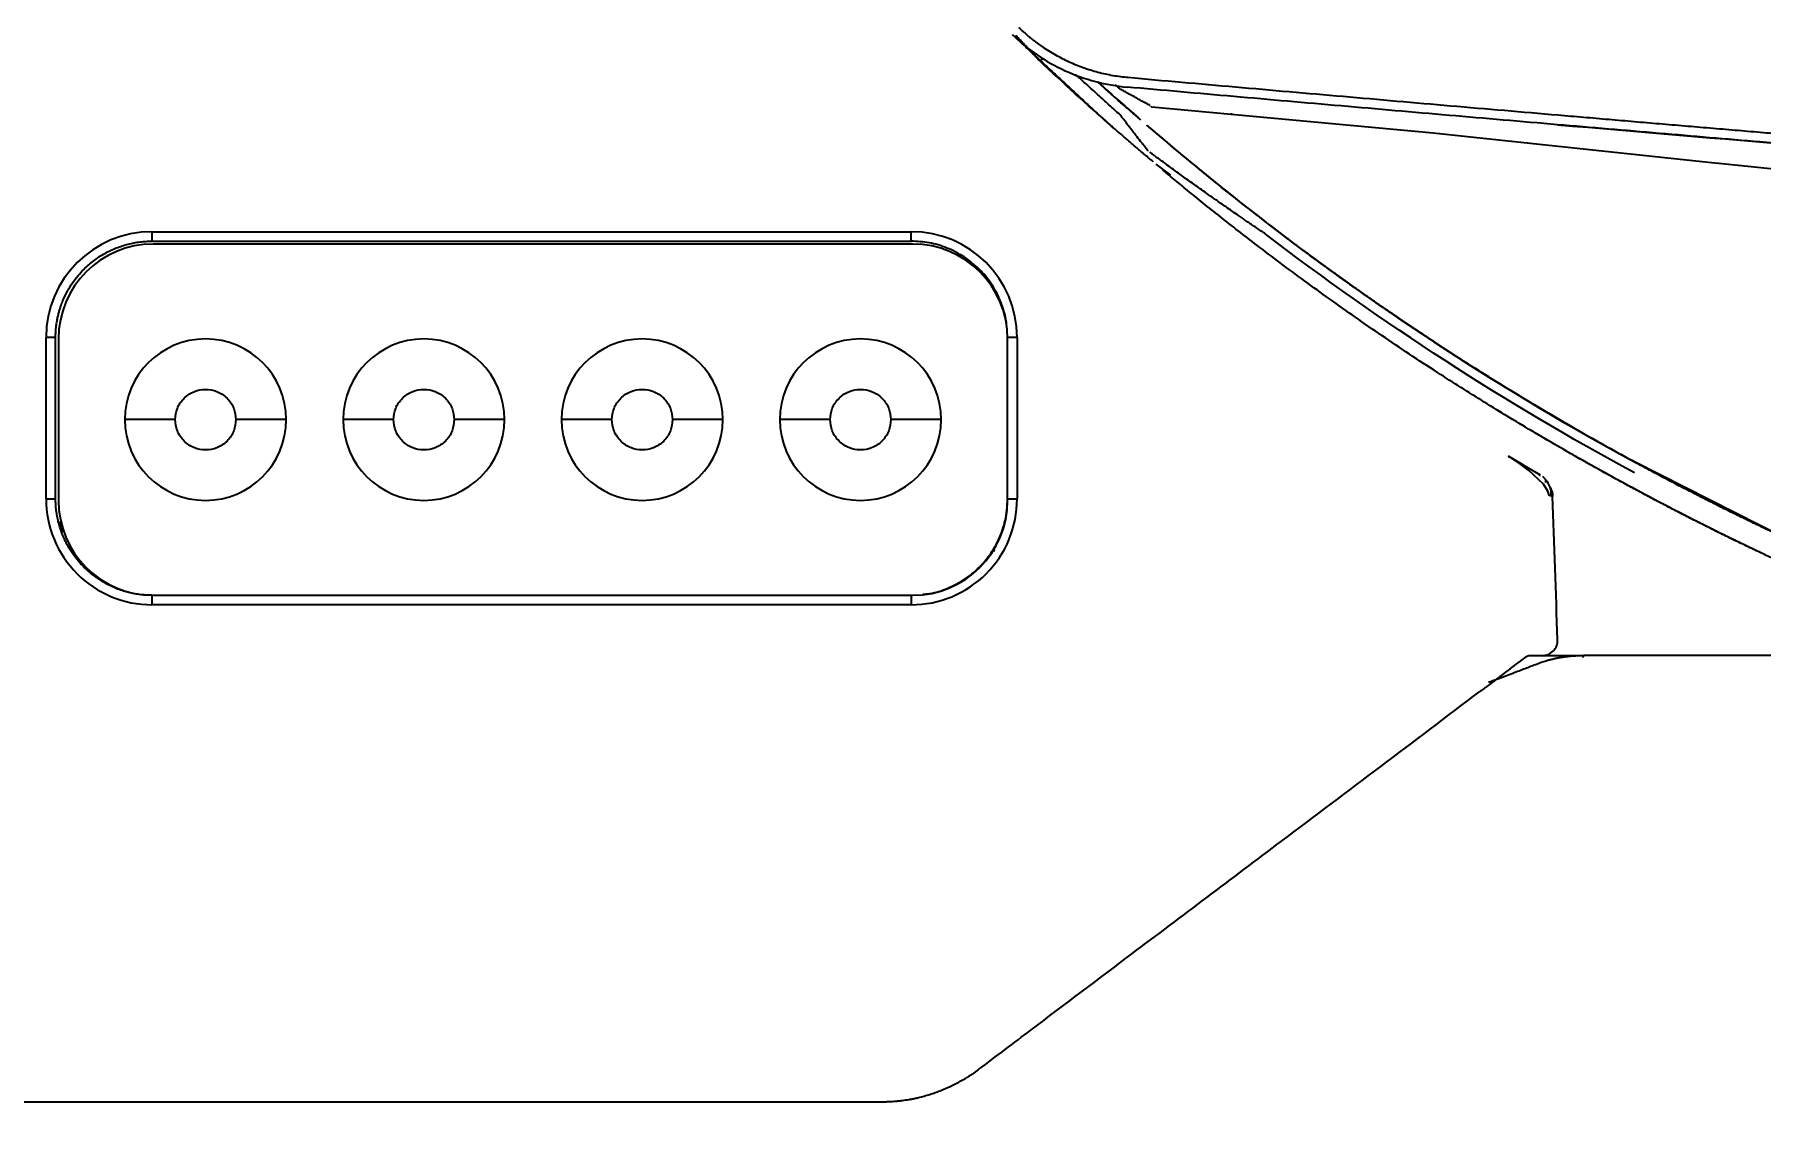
# Model space of a CAD drawing. Extents: x -4361 to 1554, y -156 to 2372.
# Drawn here: x -857.4 to -675.5, y 521.4 to 636.7 of the extents above; entities that cross this region are included whole.
import ezdxf

# ---------------------------------------------------------------- set-up
doc = ezdxf.new("R2010")
doc.units = 0
doc.header["$LTSCALE"] = 20
doc.header["$MEASUREMENT"] = 0
doc.linetypes.add('CENTER', pattern=[2, 1.25, -0.25, 0.25, -0.25])
doc.layers.get('0').update_dxf_attribs({"linetype": 'CONTINUOUS'})
doc.layers.get('DEFPOINTS').update_dxf_attribs({"linetype": 'CONTINUOUS'})
doc.layers.add('CENTER', color=2, linetype='CENTER')
doc.styles.get("Standard").update_dxf_attribs({"font": 'NanumGothic.ttf'})
doc.dimstyles.get("Standard").update_dxf_attribs({"dimtxt": 2.7, "dimasz": 2.5, "dimexe": 1.5, "dimexo": 1.5, "dimgap": 1.5, "dimtad": 1, "dimdec": 0, "dimlfac": 10, "dimzin": 0, "dimdsep": 46, "dimtxsty": 'Standard', "dimcen": 0, "dimclrt": 2, "dimadec": 0, "dimazin": 0, "dimtfac": 1, "dimtdec": 0, "dimtmove": 0, "dimatfit": 3, "dimfxl": 0, "dimtolj": 1, "dimtzin": 0, "dimarcsym": 0})

# ---------------------------------------------------------------- blocks, each defined once
blk = doc.blocks.new('*D24')
at = {"color": 3, "lineweight": -2}
for p, q in [((-843.98, 716.55), (-1195.16, 716.55)), ((-1190.16, 696.55), (-1190.16, 474.82)), ((-1190.16, 211.32), (-1190.16, 433.05)), ((-1062.15, 191.32), (-1195.16, 191.32))]:
    blk.add_line(p, q, dxfattribs=at)
at = {"color": 3}
for points in [[(-1193.49, 696.55), (-1186.83, 696.55), (-1190.16, 716.55)], [(-1193.49, 211.32), (-1186.83, 211.32), (-1190.16, 191.32)]]:
    blk.add_solid(points, dxfattribs=at)
at = {"layer": 'DEFPOINTS', "color": 0}
for p in [(-842.48, 716.55), (-1190.16, 191.32), (-1060.65, 191.32)]:
    blk.add_point(p, dxfattribs=at)
at = {"color": 2, "insert": (-1190.16, 453.93), "char_height": 20, "attachment_point": 5}
blk.add_mtext('\\A1;525', dxfattribs=at)
blk = doc.blocks.new('*D14')
at = {"color": 3, "lineweight": -2}
for p, q in [((-335.78, 600.46), (-335.78, -45.98)), ((-1080.65, 189.82), (-1080.65, -45.98)), ((-1060.65, -40.98), (-355.78, -40.98))]:
    blk.add_line(p, q, dxfattribs=at)
at = {"color": 3}
for points in [[(-1060.65, -37.64), (-1060.65, -44.31), (-1080.65, -40.98)], [(-355.78, -37.64), (-355.78, -44.31), (-335.78, -40.98)]]:
    blk.add_solid(points, dxfattribs=at)
at = {"layer": 'DEFPOINTS', "color": 0}
for p in [(-335.78, 601.96), (-1080.65, 191.32), (-335.78, -40.98)]:
    blk.add_point(p, dxfattribs=at)
at = {"color": 2, "insert": (-710.22, -20.2), "char_height": 20, "attachment_point": 5}
blk.add_mtext('\\A1;745', dxfattribs=at)
blk = doc.blocks.new('*D25')
at = {"color": 3, "lineweight": -2}
for p, q in [((-813.08, 1129.33), (-1264.28, 1129.33)), ((-1259.28, 1109.33), (-1259.28, 681.21)), ((-1259.28, 211.32), (-1259.28, 639.44)), ((-1154.28, 191.32), (-1264.28, 191.32))]:
    blk.add_line(p, q, dxfattribs=at)
at = {"color": 3}
for points in [[(-1262.61, 1109.33), (-1255.95, 1109.33), (-1259.28, 1129.33)], [(-1262.61, 211.32), (-1255.95, 211.32), (-1259.28, 191.32)]]:
    blk.add_solid(points, dxfattribs=at)
at = {"layer": 'DEFPOINTS', "color": 0}
for p in [(-811.58, 1129.33), (-1259.28, 191.32), (-1152.78, 191.32)]:
    blk.add_point(p, dxfattribs=at)
at = {"color": 2, "insert": (-1259.28, 660.32), "char_height": 20, "attachment_point": 5}
blk.add_mtext('\\A1;940', dxfattribs=at)

msp = doc.modelspace()

# ---------------------------------------------------------------- linework, layer by layer
for p, q in [((-731.28, 628.46), (-731.28, 628.33)), ((-844.98, 615.97), (-764.98, 615.97)), ((-844.98, 615.97), (-844.98, 614.97)), ((-844.98, 614.97), (-764.98, 614.97)), ((-764.83, 614.67), (-844.83, 614.67)), ((-764.98, 614.97), (-764.98, 615.97)), ((-856.13, 587.84), (-856.13, 604.84)), ((-855.13, 604.82), (-856.13, 604.84)), ((-854.83, 604.67), (-854.83, 587.67)), ((-753.83, 604.84), (-754.83, 604.82)), ((-754.83, 587.67), (-754.83, 604.67)), ((-753.83, 604.84), (-753.83, 587.84)), ((-842.52, 596.17), (-847.83, 596.17)), ((-830.83, 596.17), (-836.14, 596.17)), ((-819.52, 596.17), (-824.83, 596.17)), ((-807.83, 596.17), (-813.14, 596.17)), ((-796.52, 596.17), (-801.83, 596.17)), ((-784.83, 596.17), (-790.14, 596.17)), ((-773.52, 596.17), (-778.83, 596.17)), ((-761.83, 596.17), (-767.14, 596.17)), ((-672.93, 583.7), (-688.8, 591.72)), ((-698.79, 590.28), (-698.82, 590.23)), ((-856.13, 587.84), (-855.13, 587.82)), ((-754.83, 587.82), (-753.83, 587.84)), ((-697.5, 588.59), (-697.51, 588.71)), ((-697.5, 588.61), (-697.51, 588.71)), ((-844.98, 577.67), (-844.98, 576.67)), ((-764.98, 576.67), (-844.98, 576.67)), ((-844.83, 577.67), (-764.83, 577.67)), ((-764.98, 577.67), (-764.98, 576.67)), ((-698.31, 571.32), (-694.16, 571.32))]:
    msp.add_line(p, q)
at = {"flags": 128}
for points in [[(-679.99, 623.15), (-710.01, 626.36), (-739.64, 629.1)], [(-739.2, 623.08), (-738.67, 622.65), (-737.68, 621.92)], [(-635.33, 618.83), (-657.77, 620.88), (-680.26, 623.18)], [(-697.79, 588.2), (-697.92, 588.62), (-698.38, 589.36), (-699.94, 590.84), (-700.95, 591.58), (-702.05, 592.31)], [(-698.14, 589.54), (-698.14, 589.84), (-698.44, 590.19)], [(-697.51, 588.18), (-697.5, 588.58), (-697.59, 588.98)]]:
    msp.add_lwpolyline(points, dxfattribs=at)
for centre, radius, start, end in [((-62.29, 2648.01), 2046.91, 252.37726, 261.83817), ((-548.4, 850.03), 294, 227.9513, 228.5603), ((-574.6, 820.09), 254.21, 228.5222, 229.0939), ((-548.4, 850.02), 293.99, 229.3221, 232.4245), ((-548.4, 850.03), 294, 232.4244, 241.4745), ((-844.98, 604.82), 11.15, 90.0014, 179.8938), ((-844.83, 604.67), 10, 90, 180), ((-764.98, 604.82), 11.15, 0.106, 89.9988), ((-764.83, 604.67), 10, 0, 90), ((-839.33, 596.17), 8.5, 0, 180), ((-816.33, 596.17), 8.5, 360, 180), ((-793.33, 596.17), 8.5, 0, 180), ((-770.33, 596.17), 8.5, 0, 180), ((-839.33, 596.17), 8.5, 180, 0), ((-816.33, 596.17), 8.5, 180, 0), ((-793.33, 596.17), 8.5, 180, 360), ((-770.33, 596.17), 8.5, 180, 360), ((-542.22, 860.28), 312.02, 239.1859, 239.8929), ((-699.95, 588.26), 2.4, 356.8943, 41.2539), ((-844.98, 587.82), 11.15, 179.921, 269.9979), ((-844.83, 587.67), 10, 180, 270), ((-764.98, 587.82), 11.15, 270.0021, 0.079), ((-764.83, 587.67), 10, 270, 0)]:
    msp.add_arc(centre, radius, start, end)
for points, knots in [([(-679.48, 683.4), (-678.7, 683.09), (-677.17, 682.47), (-674.88, 681.57), (-672.64, 680.69), (-670.44, 679.83), (-668.3, 679), (-666.19, 678.18), (-664.14, 677.39), (-662.13, 676.63), (-657.43, 674.85), (-650.07, 672.11), (-639.98, 668.48), (-629.61, 664.87), (-619.29, 661.41), (-608.33, 657.86), (-597.04, 654.34), (-585.59, 650.92), (-574.36, 647.71), (-563.48, 644.72), (-552.47, 641.83), (-541.47, 639.09), (-533.03, 637.08), (-523.05, 635.7), (-519.64, 634.93), (-516.06, 634.14), (-512.3, 633.32), (-508.38, 632.47), (-505.71, 631.91), (-504.34, 631.63)], [0, 0, 0, 0, 0.0138734, 0.0274604, 0.0407621, 0.0537798, 0.0665145, 0.0789673, 0.0911392, 0.1030313, 0.1146445, 0.1743901, 0.2332494, 0.2926039, 0.3566416, 0.4143727, 0.4843971, 0.5538583, 0.6141013, 0.6800954, 0.7433561, 0.8059629, 0.8717218, 0.8905761, 0.9104379, 0.9313089, 0.9531911, 0.9760871, 1, 1, 1, 1]), ([(-681.78, 677.5), (-681.02, 677.2), (-679.47, 676.59), (-677.09, 675.67), (-674.63, 674.72), (-672.08, 673.75), (-669.44, 672.74), (-666.71, 671.72), (-663.9, 670.66), (-661, 669.59), (-658.01, 668.49), (-654.93, 667.37), (-651.76, 666.23), (-648.5, 665.07), (-645.15, 663.89), (-639.16, 661.8), (-630.91, 658.99), (-620, 655.41), (-609.21, 651.99), (-598.21, 648.64), (-587.08, 645.37), (-576.15, 642.28), (-564.72, 639.19), (-555.22, 636.74), (-547.22, 634.75), (-541.48, 633.36), (-536, 632.06), (-530.78, 630.86), (-521.83, 629.75), (-517.15, 628.71), (-512.72, 627.76), (-508.56, 626.88), (-505.87, 626.33), (-504.57, 626.06)], [0, 0, 0, 0, 0.013424, 0.027348, 0.041772, 0.056697, 0.072123, 0.088049, 0.104475, 0.121401, 0.138828, 0.156755, 0.175183, 0.19411, 0.213538, 0.233466, 0.298234, 0.356863, 0.422389, 0.484648, 0.546773, 0.614348, 0.673042, 0.743504, 0.777991, 0.810981, 0.842475, 0.872471, 0.900971, 0.927974, 0.953479, 0.977488, 1, 1, 1, 1]), ([(-754.36, 636.74), (-752.73, 635.17), (-750.83, 633.87), (-746.71, 631.99), (-744.49, 631.4), (-742.24, 631.2)], [0, 0, 0, 0, 0.5, 0.5, 1, 1, 1, 1]), ([(-753.67, 637.49), (-753.57, 637.39), (-753.37, 637.21), (-753.07, 636.94), (-752.77, 636.67), (-752.46, 636.41), (-752.14, 636.16), (-751.82, 635.92), (-751.5, 635.68), (-750.84, 635.22), (-749.81, 634.58), (-748.37, 633.85), (-746.87, 633.24), (-745.58, 632.84), (-744.54, 632.59), (-743.75, 632.43), (-742.95, 632.31), (-742.42, 632.25), (-742.15, 632.23)], [0, 0, 0, 0, 0.0313076, 0.062571, 0.093804, 0.1250209, 0.1562357, 0.1874625, 0.2187154, 0.2500085, 0.3751279, 0.500275, 0.6253671, 0.7505076, 0.8129138, 0.875223, 0.9375477, 1, 1, 1, 1]), ([(-751.11, 634.25), (-751.11, 634.25), (-751.22, 634.13), (-751.36, 633.98), (-751.39, 633.94), (-751.4, 633.92)], [0, 0, 0, 0, 0.001985, 0.50099, 1, 1, 1, 1]), ([(-739.82, 629.27), (-739.82, 629.27), (-739.82, 629.27), (-739.85, 629.28), (-739.92, 629.33), (-740.09, 629.41), (-740.29, 629.52), (-740.54, 629.66), (-740.9, 629.85), (-741.36, 630.1), (-741.8, 630.35), (-742.16, 630.54), (-742.47, 630.72), (-742.75, 630.87), (-742.95, 630.98), (-743.02, 631.02)], [0, 0, 0, 0, 0.021896, 0.044004, 0.087971, 0.181967, 0.2313, 0.297008, 0.413446, 0.544006, 0.685835, 0.778317, 0.838519, 0.941478, 1, 1, 1, 1]), ([(-696.91, 627.24), (-700.72, 627.57), (-708.31, 628.22), (-719.66, 629.21), (-730.97, 630.2), (-738.49, 630.87), (-742.24, 631.2)], [0, 0, 0, 0, 0.2516833, 0.5022443, 0.7516833, 1, 1, 1, 1]), ([(-742.15, 632.23), (-738.37, 631.89), (-730.82, 631.22), (-719.49, 630.23), (-708.16, 629.24), (-700.61, 628.59), (-696.83, 628.27)], [0, 0, 0, 0, 0.249997, 0.499996, 0.749997, 1, 1, 1, 1]), ([(-740.79, 627.72), (-740.81, 627.74), (-740.86, 627.78), (-740.93, 627.84), (-741.01, 627.91), (-741.09, 627.98), (-741.18, 628.06), (-741.28, 628.14), (-741.38, 628.23), (-741.54, 628.37), (-741.75, 628.55), (-742.03, 628.8), (-742.33, 629.06), (-742.7, 629.38), (-743.15, 629.78), (-743.5, 630.09), (-743.68, 630.25)], [0, 0, 0, 0, 0.033642, 0.06785, 0.10275, 0.138462, 0.175098, 0.212762, 0.251549, 0.291546, 0.381104, 0.474575, 0.573246, 0.673456, 0.8295, 1, 1, 1, 1]), ([(-739.74, 629.19), (-739.74, 629.19), (-739.73, 629.18), (-739.66, 629.12), (-739.64, 629.09)], [0, 0, 0, 0, 0.67839, 1, 1, 1, 1]), ([(-740.03, 624.47), (-740.03, 624.47), (-740.03, 624.47), (-740.04, 624.48), (-740.05, 624.51), (-740.08, 624.54), (-740.14, 624.62), (-740.25, 624.76), (-740.4, 624.96), (-740.59, 625.19), (-740.88, 625.56), (-741.25, 626.02), (-741.69, 626.58), (-742.05, 627.05), (-742.39, 627.51), (-742.68, 627.88), (-742.88, 628.14), (-742.98, 628.27)], [0, 0, 0, 0, 0.0169476, 0.0381054, 0.0635248, 0.0932919, 0.1275351, 0.1991014, 0.2608576, 0.3220032, 0.4029731, 0.5491914, 0.6372918, 0.7723807, 0.8432412, 0.9191406, 1, 1, 1, 1]), ([(-696.83, 628.27), (-695.94, 628.19), (-694.15, 628.04), (-691.48, 627.81), (-688.81, 627.58), (-686.15, 627.35), (-683.49, 627.13), (-680.84, 626.9), (-678.19, 626.68), (-675.54, 626.45), (-672.9, 626.23), (-670.27, 626.01), (-667.64, 625.79), (-665.01, 625.57), (-662.39, 625.35), (-659.77, 625.13), (-657.16, 624.92), (-654.55, 624.7), (-651.95, 624.48), (-649.36, 624.27), (-646.76, 624.06), (-644.18, 623.84), (-641.6, 623.63), (-639.02, 623.42), (-636.45, 623.21), (-633.88, 623), (-631.32, 622.79), (-628.77, 622.58), (-626.22, 622.38), (-623.67, 622.17), (-621.13, 621.97), (-618.6, 621.76), (-616.07, 621.56), (-613.55, 621.36), (-611.03, 621.15), (-608.52, 620.95), (-606.01, 620.75), (-603.51, 620.55), (-601.01, 620.36), (-598.52, 620.16), (-596.04, 619.96), (-592.58, 619.69), (-588.14, 619.34), (-582.73, 618.92), (-577.34, 618.5), (-571.96, 618.08), (-566.61, 617.67), (-561.27, 617.26), (-555.95, 616.85), (-550.64, 616.44), (-545.36, 616.04), (-540.09, 615.65), (-534.85, 615.25), (-525.62, 614.86), (-520.41, 614.48), (-515.22, 614.09), (-510.05, 613.71), (-504.91, 613.33), (-499.78, 612.96), (-494.67, 612.59), (-491.28, 612.34), (-489.58, 612.22)], [0, 0, 0, 0, 0.0129911, 0.0259606, 0.0389085, 0.0518349, 0.0647398, 0.0776231, 0.0904848, 0.103325, 0.1161436, 0.1289406, 0.1417161, 0.1544701, 0.1672024, 0.1799133, 0.1926025, 0.2052702, 0.2179163, 0.2305409, 0.2431439, 0.2557254, 0.2682852, 0.2808236, 0.2933403, 0.3058355, 0.3183091, 0.3307612, 0.3431916, 0.3556006, 0.3679879, 0.3803537, 0.3926979, 0.4050206, 0.4173217, 0.4296012, 0.4418591, 0.4540955, 0.4663103, 0.4785035, 0.4906752, 0.5028253, 0.529434, 0.5559936, 0.5825041, 0.6089656, 0.635378, 0.6617414, 0.6880557, 0.7143209, 0.740537, 0.7667041, 0.7928221, 0.8188911, 0.844911, 0.8708818, 0.8968036, 0.9226763, 0.9484999, 0.9742745, 1, 1, 1, 1]), ([(-739.5, 623.32), (-739.5, 623.33), (-739.5, 623.33), (-739.51, 623.34), (-739.53, 623.36), (-739.57, 623.39), (-739.65, 623.46), (-739.79, 623.57), (-739.95, 623.71), (-740.14, 623.87), (-740.37, 624.06), (-740.64, 624.29), (-740.95, 624.56), (-741.31, 624.86), (-741.67, 625.18), (-742.05, 625.5), (-742.45, 625.85), (-742.85, 626.2), (-743.24, 626.53), (-743.59, 626.84), (-743.82, 627.04), (-743.94, 627.15)], [0, 0, 0, 0, 0.024987, 0.04949, 0.073591, 0.097375, 0.147976, 0.202144, 0.256604, 0.309551, 0.363926, 0.420978, 0.485863, 0.554794, 0.622377, 0.686439, 0.753713, 0.82748, 0.885851, 0.943291, 1, 1, 1, 1]), ([(-740.16, 627.18), (-740.16, 627.17), (-740.04, 627.07), (-739.6, 626.69), (-738.89, 626.09), (-738.02, 625.35), (-737.08, 624.56), (-736.06, 623.71), (-734.64, 622.54), (-732.75, 621), (-730.42, 619.14), (-728.01, 617.26), (-726.37, 616.02), (-725.54, 615.38)], [0, 0, 0, 0, 0.002854, 0.071156, 0.143856, 0.212582, 0.285666, 0.355005, 0.42804, 0.570709, 0.713646, 0.854004, 1, 1, 1, 1]), ([(-696.91, 627.24), (-662.62, 624.3), (-628.31, 621.47), (-560.41, 616.11), (-522.81, 613.57), (-489.95, 611.2)], [0, 0, 0, 0, 0.5, 0.5, 1, 1, 1, 1]), ([(-490.3, 611.23), (-491.11, 611.29), (-492.75, 611.4), (-495.21, 611.58), (-497.66, 611.76), (-500.12, 611.94), (-502.58, 612.12), (-505.03, 612.3), (-507.49, 612.48), (-509.95, 612.66), (-512.41, 612.84), (-514.87, 613.02), (-521, 613.47), (-534.81, 614.21), (-548.31, 615.22), (-561.85, 616.26), (-575.33, 617.3), (-588.76, 618.35), (-601.96, 619.39), (-615.04, 620.44), (-627.78, 621.47), (-640.31, 622.49), (-652.34, 623.48), (-664.09, 624.46), (-673.51, 625.25), (-680.88, 625.87), (-686.2, 626.33), (-691.55, 626.78), (-695.12, 627.09), (-696.91, 627.24)], [0, 0, 0, 0, 0.012464, 0.024918, 0.037363, 0.049797, 0.062222, 0.074637, 0.087043, 0.09944, 0.111828, 0.124207, 0.136578, 0.204114, 0.271685, 0.338603, 0.405781, 0.47176, 0.537293, 0.60049, 0.66414, 0.724262, 0.784264, 0.840206, 0.896076, 0.921897, 0.947823, 0.973857, 1, 1, 1, 1]), ([(-727.68, 615.74), (-727.7, 615.76), (-727.75, 615.79), (-727.89, 615.89), (-728.36, 616.2), (-728.97, 616.61), (-729.63, 617.06), (-730.08, 617.38), (-730.81, 617.88), (-731.76, 618.53), (-733.06, 619.44), (-734.36, 620.36), (-735.68, 621.3), (-736.98, 622.23), (-738.2, 623.13), (-739.08, 623.77), (-739.55, 624.12), (-739.79, 624.3), (-739.83, 624.33), (-739.84, 624.33)], [0, 0, 0, 0, 0.003328, 0.008918, 0.026883, 0.089937, 0.122232, 0.150711, 0.175374, 0.260306, 0.332055, 0.433654, 0.529174, 0.621261, 0.747125, 0.867492, 0.93213, 0.992896, 1, 1, 1, 1]), ([(-728.57, 614.55), (-729.23, 615.06), (-730.54, 616.06), (-732.45, 617.56), (-734.25, 619), (-735.93, 620.36), (-737.33, 621.51), (-738.21, 622.25), (-738.47, 622.46), (-738.47, 622.46)], [0, 0, 0, 0, 0.167127, 0.334126, 0.500496, 0.666808, 0.833887, 0.999302, 1, 1, 1, 1]), ([(-731.07, 619.67), (-731.15, 619.73), (-731.3, 619.85), (-731.73, 620.19), (-732.21, 620.58), (-732.52, 620.82)], [0, 0, 0, 0, 0.258472, 0.521741, 1, 1, 1, 1]), ([(-855.13, 604.82), (-855.13, 604.93), (-855.13, 605.14), (-855.11, 605.45), (-855.09, 605.75), (-855.06, 606.03), (-855.02, 606.3), (-854.98, 606.55), (-854.94, 606.79), (-854.89, 607.01), (-854.84, 607.22), (-854.79, 607.42), (-854.74, 607.6), (-854.69, 607.77), (-854.64, 607.92), (-854.6, 608.06), (-854.55, 608.19), (-854.51, 608.3), (-854.48, 608.4), (-854.45, 608.48), (-854.42, 608.55), (-854.39, 608.61), (-854.37, 608.66), (-854.22, 609.03), (-853.91, 609.68), (-853.37, 610.56), (-852.79, 611.33), (-852.21, 611.96), (-851.65, 612.48), (-851.1, 612.92), (-850.54, 613.32), (-849.95, 613.68), (-849.35, 613.99), (-848.74, 614.26), (-848.12, 614.48), (-847.49, 614.66), (-846.86, 614.8), (-846.23, 614.9), (-845.6, 614.96), (-845.19, 614.97), (-844.98, 614.97)], [0, 0, 0, 0, 0.020393, 0.039924, 0.058595, 0.076406, 0.093355, 0.109443, 0.124671, 0.139037, 0.152543, 0.165188, 0.176971, 0.187894, 0.197956, 0.207157, 0.215497, 0.222977, 0.229595, 0.235352, 0.240249, 0.244284, 0.247458, 0.249772, 0.318636, 0.383274, 0.443685, 0.499869, 0.544242, 0.588126, 0.631519, 0.674421, 0.716834, 0.758756, 0.800188, 0.841131, 0.881583, 0.921545, 0.961017, 1, 1, 1, 1]), ([(-754.88, 605.49), (-754.9, 605.81), (-754.94, 606.52), (-755.18, 607.55), (-755.44, 608.29), (-755.58, 608.65), (-755.6, 608.69), (-755.6, 608.69), (-755.6, 608.69), (-755.6, 608.69), (-755.6, 608.69), (-755.6, 608.69), (-755.6, 608.69), (-755.6, 608.7), (-755.6, 608.7), (-755.6, 608.7), (-755.6, 608.71), (-755.61, 608.73), (-755.63, 608.77), (-755.66, 608.84), (-755.73, 608.99), (-755.86, 609.28), (-756.14, 609.83), (-756.74, 610.81), (-757.58, 611.82), (-758.57, 612.71), (-759.68, 613.52), (-761.18, 614.3), (-763.07, 614.87), (-764.35, 614.94), (-764.98, 614.97)], [0, 0, 0, 0, 0.061541, 0.140261, 0.207332, 0.216085, 0.216086, 0.216087, 0.216089, 0.216094, 0.216103, 0.216121, 0.216157, 0.216229, 0.216375, 0.216665, 0.217244, 0.218402, 0.220715, 0.225329, 0.234504, 0.252645, 0.288095, 0.355651, 0.477365, 0.546798, 0.615074, 0.747991, 0.876299, 1, 1, 1, 1]), ([(-681.7, 587.98), (-682.19, 588.24), (-683.18, 588.74), (-684.65, 589.5), (-686.12, 590.28), (-687.58, 591.06), (-689.04, 591.85), (-690.5, 592.65), (-691.95, 593.45), (-693.4, 594.27), (-694.85, 595.1), (-696.29, 595.93), (-697.72, 596.77), (-699.16, 597.62), (-700.59, 598.48), (-702.01, 599.35), (-703.43, 600.22), (-704.85, 601.11), (-706.26, 602), (-707.67, 602.9), (-709.07, 603.81), (-710.47, 604.73), (-711.86, 605.66), (-713.25, 606.59), (-714.64, 607.54), (-716.02, 608.49), (-717.39, 609.45), (-718.76, 610.42), (-720.13, 611.39), (-721.49, 612.38), (-722.84, 613.37), (-724.19, 614.37), (-725.09, 615.05), (-725.54, 615.38)], [0, 0, 0, 0, 0.032022, 0.06406, 0.096113, 0.128183, 0.160267, 0.192368, 0.224485, 0.256617, 0.288765, 0.320928, 0.353108, 0.385303, 0.417514, 0.44974, 0.481983, 0.514241, 0.546514, 0.578804, 0.611109, 0.64343, 0.675767, 0.70812, 0.740488, 0.772872, 0.805271, 0.837687, 0.870118, 0.902565, 0.935028, 0.967506, 1, 1, 1, 1]), ([(-689.49, 589.25), (-689.95, 589.5), (-690.92, 590.03), (-692.43, 590.86), (-694.06, 591.77), (-695.81, 592.77), (-697.68, 593.85), (-700.64, 595.59), (-704.62, 598), (-708.9, 600.71), (-712.49, 603.06), (-715.37, 605.01), (-718.18, 606.94), (-720.89, 608.86), (-723.53, 610.77), (-726.09, 612.66), (-727.75, 613.93), (-728.57, 614.55)], [0, 0, 0, 0, 0.033834, 0.070801, 0.110902, 0.154138, 0.200506, 0.250009, 0.375005, 0.5, 0.576293, 0.650965, 0.724015, 0.795444, 0.865251, 0.933436, 1, 1, 1, 1]), ([(-842.52, 596.17), (-842.48, 596.57), (-842.41, 597.19), (-842.02, 597.94), (-841.6, 598.44), (-841.09, 598.86), (-840.35, 599.24), (-839.33, 599.44), (-838.31, 599.24), (-837.56, 598.86), (-837.05, 598.44), (-836.64, 597.94), (-836.24, 597.19), (-836.18, 596.57), (-836.14, 596.17)], [0, 0, 0, 0, 0.119722, 0.184888, 0.25, 0.315166, 0.380279, 0.5, 0.619721, 0.684888, 0.75, 0.815166, 0.880278, 1, 1, 1, 1]), ([(-819.52, 596.17), (-819.48, 596.57), (-819.41, 597.19), (-819.02, 597.94), (-818.6, 598.44), (-818.09, 598.86), (-817.35, 599.24), (-816.33, 599.44), (-815.31, 599.24), (-814.56, 598.86), (-814.05, 598.44), (-813.64, 597.94), (-813.24, 597.19), (-813.18, 596.57), (-813.14, 596.17)], [0, 0, 0, 0, 0.119722, 0.184888, 0.25, 0.315166, 0.380279, 0.5, 0.619721, 0.684888, 0.75, 0.815166, 0.880278, 1, 1, 1, 1]), ([(-796.52, 596.17), (-796.48, 596.57), (-796.41, 597.19), (-796.02, 597.94), (-795.6, 598.44), (-795.09, 598.86), (-794.35, 599.24), (-793.33, 599.44), (-792.31, 599.24), (-791.56, 598.86), (-791.05, 598.44), (-790.64, 597.94), (-790.24, 597.19), (-790.18, 596.57), (-790.14, 596.17)], [0, 0, 0, 0, 0.119722, 0.184888, 0.25, 0.315166, 0.380279, 0.5, 0.619721, 0.684888, 0.75, 0.815166, 0.880278, 1, 1, 1, 1]), ([(-773.52, 596.17), (-773.48, 596.57), (-773.41, 597.19), (-773.02, 597.94), (-772.6, 598.44), (-772.09, 598.86), (-771.35, 599.24), (-770.33, 599.44), (-769.31, 599.24), (-768.56, 598.86), (-768.05, 598.44), (-767.64, 597.94), (-767.24, 597.19), (-767.18, 596.57), (-767.14, 596.17)], [0, 0, 0, 0, 0.119722, 0.184888, 0.25, 0.315166, 0.380279, 0.5, 0.619721, 0.684888, 0.75, 0.815166, 0.880278, 1, 1, 1, 1]), ([(-701.64, 596.2), (-702.23, 596.56), (-703.42, 597.28), (-703.98, 597.62), (-703.8, 597.52), (-703.8, 597.52)], [0, 0, 0, 0, 0.499543, 0.99951, 1, 1, 1, 1]), ([(-836.14, 596.17), (-836.18, 595.77), (-836.24, 595.15), (-836.64, 594.4), (-837.05, 593.9), (-837.56, 593.48), (-838.31, 593.1), (-839.33, 592.9), (-840.35, 593.1), (-841.09, 593.48), (-841.6, 593.9), (-842.02, 594.4), (-842.41, 595.15), (-842.48, 595.77), (-842.52, 596.17)], [0, 0, 0, 0, 0.119721, 0.184887, 0.25, 0.315166, 0.380278, 0.5, 0.619722, 0.684888, 0.75, 0.815166, 0.880279, 1, 1, 1, 1]), ([(-813.14, 596.17), (-813.18, 595.77), (-813.24, 595.15), (-813.64, 594.4), (-814.05, 593.9), (-814.56, 593.48), (-815.31, 593.1), (-816.33, 592.9), (-817.35, 593.1), (-818.09, 593.48), (-818.6, 593.9), (-819.02, 594.4), (-819.41, 595.15), (-819.48, 595.77), (-819.52, 596.17)], [0, 0, 0, 0, 0.119721, 0.184887, 0.25, 0.315166, 0.380278, 0.5, 0.619722, 0.684887, 0.75, 0.815166, 0.880279, 1, 1, 1, 1]), ([(-790.14, 596.17), (-790.18, 595.77), (-790.24, 595.15), (-790.64, 594.4), (-791.05, 593.9), (-791.56, 593.48), (-792.31, 593.1), (-793.33, 592.9), (-794.35, 593.1), (-795.09, 593.48), (-795.6, 593.9), (-796.02, 594.4), (-796.41, 595.15), (-796.48, 595.77), (-796.52, 596.17)], [0, 0, 0, 0, 0.119721, 0.184887, 0.25, 0.315166, 0.380278, 0.5, 0.619722, 0.684888, 0.75, 0.815166, 0.880279, 1, 1, 1, 1]), ([(-767.14, 596.17), (-767.18, 595.77), (-767.24, 595.15), (-767.64, 594.4), (-768.05, 593.9), (-768.56, 593.48), (-769.31, 593.1), (-770.33, 592.9), (-771.35, 593.1), (-772.09, 593.48), (-772.6, 593.9), (-773.02, 594.4), (-773.41, 595.15), (-773.48, 595.77), (-773.52, 596.17)], [0, 0, 0, 0, 0.119721, 0.184887, 0.25, 0.315166, 0.380278, 0.5, 0.619722, 0.684888, 0.75, 0.815166, 0.880279, 1, 1, 1, 1]), ([(-677.04, 582.89), (-677.27, 583), (-677.72, 583.21), (-678.38, 583.54), (-679.04, 583.86), (-679.68, 584.18), (-680.32, 584.49), (-680.95, 584.81), (-681.58, 585.12), (-682.19, 585.43), (-682.79, 585.74), (-683.39, 586.04), (-683.98, 586.34), (-684.56, 586.64), (-685.13, 586.94), (-686.83, 587.82), (-689.49, 589.24), (-692.79, 591.05), (-695.67, 592.68), (-697.5, 593.74), (-698.59, 594.38), (-699.11, 594.69), (-699.6, 594.98), (-700.06, 595.25), (-700.5, 595.51), (-700.9, 595.76), (-701.29, 595.99), (-701.52, 596.13), (-701.64, 596.2)], [0, 0, 0, 0, 0.017857, 0.035701, 0.053532, 0.071352, 0.089161, 0.106962, 0.124755, 0.142541, 0.160323, 0.1781, 0.195875, 0.213648, 0.231421, 0.249196, 0.374452, 0.499498, 0.624628, 0.749917, 0.781154, 0.812385, 0.843615, 0.874851, 0.906101, 0.937372, 0.968669, 1, 1, 1, 1]), ([(-673.98, 581.44), (-674.48, 581.67), (-675.48, 582.14), (-676.95, 582.84), (-678.41, 583.55), (-679.86, 584.26), (-681.28, 584.97), (-682.69, 585.68), (-684.09, 586.39), (-685.46, 587.11), (-686.82, 587.82), (-688.16, 588.53), (-689.05, 589.01), (-689.49, 589.25)], [0, 0, 0, 0, 0.0951596, 0.1894681, 0.2829257, 0.3755329, 0.4672898, 0.5581971, 0.6482549, 0.7374637, 0.8258239, 0.9133358, 1, 1, 1, 1]), ([(-844.98, 577.67), (-845.09, 577.67), (-845.3, 577.67), (-845.63, 577.69), (-845.95, 577.71), (-846.28, 577.75), (-846.6, 577.8), (-846.92, 577.86), (-847.24, 577.92), (-847.56, 578), (-847.88, 578.09), (-848.2, 578.19), (-848.51, 578.3), (-848.82, 578.42), (-849.12, 578.55), (-849.43, 578.69), (-849.72, 578.84), (-850.02, 579.01), (-850.3, 579.18), (-850.59, 579.36), (-850.87, 579.55), (-851.14, 579.75), (-851.4, 579.96), (-851.66, 580.18), (-851.91, 580.41), (-852.18, 580.66), (-852.46, 580.96), (-852.76, 581.3), (-853.05, 581.66), (-853.33, 582.04), (-853.6, 582.45), (-853.85, 582.89), (-854.09, 583.34), (-854.32, 583.83), (-854.52, 584.33), (-854.69, 584.86), (-854.85, 585.42), (-854.97, 585.99), (-855.06, 586.58), (-855.12, 587.2), (-855.13, 587.61), (-855.13, 587.82)], [0, 0, 0, 0, 0.020323, 0.040691, 0.061104, 0.081561, 0.102064, 0.12261, 0.143202, 0.163838, 0.184519, 0.205245, 0.226016, 0.246831, 0.267691, 0.288596, 0.309545, 0.330539, 0.351578, 0.372662, 0.393791, 0.414964, 0.436182, 0.457445, 0.478753, 0.500105, 0.527381, 0.555521, 0.584526, 0.614395, 0.645128, 0.676726, 0.709188, 0.742514, 0.776705, 0.81176, 0.84768, 0.884463, 0.922111, 0.960623, 1, 1, 1, 1]), ([(-763.77, 577.79), (-763.52, 577.8), (-762.62, 577.87), (-761.11, 578.38), (-759.33, 579.3), (-757.84, 580.52), (-756.63, 581.96), (-755.68, 583.61), (-754.97, 585.6), (-754.88, 587.06), (-754.83, 587.82)], [0, 0, 0, 0, 0.04981, 0.184209, 0.320336, 0.458193, 0.573938, 0.702829, 0.844854, 1, 1, 1, 1]), ([(-697.41, 588.08), (-697.42, 588.08), (-697.44, 588.09), (-697.76, 588.19), (-697.81, 588.21)], [0, 0, 0, 0, 0.851117, 1, 1, 1, 1]), ([(-697.51, 588.72), (-697.5, 588.69), (-697.49, 588.64), (-697.47, 588.55), (-697.45, 588.45), (-697.43, 588.34), (-697.42, 588.21), (-697.42, 588.12), (-697.41, 588.08)], [0, 0, 0, 0, 0.152334, 0.309659, 0.472576, 0.641624, 0.817289, 1, 1, 1, 1]), ([(-672.93, 583.7), (-673.46, 583.95), (-674.5, 584.44), (-676.04, 585.18), (-677.53, 585.9), (-678.97, 586.61), (-680.35, 587.3), (-681.26, 587.76), (-681.7, 587.98)], [0, 0, 0, 0, 0.180216, 0.355012, 0.524387, 0.688343, 0.846881, 1, 1, 1, 1]), ([(-854.83, 585.43), (-854.79, 585.37), (-854.65, 585.18), (-854.52, 584.8), (-854.49, 584.48), (-854.48, 584.32)], [0, 0, 0, 0, 0.189179, 0.582187, 1, 1, 1, 1]), ([(-698.49, 571.32), (-698.29, 571.32), (-698.09, 571.36), (-697.68, 571.52), (-697.49, 571.65), (-697.18, 571.97), (-697.06, 572.17), (-696.91, 572.57), (-696.88, 572.78), (-696.89, 572.98)], [0, 0, 0, 0, 0.25, 0.25, 0.5, 0.5, 0.75, 0.75, 1, 1, 1, 1]), ([(-699.86, 571.32), (-699.43, 571.32), (-699.08, 571.32), (-698.61, 571.32), (-698.49, 571.32), (-698.49, 571.32)], [0, 0, 0, 0, 0.5, 0.5, 1, 1, 1, 1]), ([(-698.88, 570.51), (-698.79, 570.55), (-698.61, 570.61), (-698.34, 570.7), (-698.05, 570.79), (-697.74, 570.88), (-697.42, 570.96), (-697.09, 571.03), (-696.7, 571.11), (-696.22, 571.18), (-695.62, 571.25), (-694.92, 571.31), (-694.42, 571.32), (-694.16, 571.32)], [0, 0, 0, 0, 0.056773, 0.116439, 0.179009, 0.244488, 0.312886, 0.384206, 0.458456, 0.561736, 0.686418, 0.832505, 1, 1, 1, 1]), ([(-487.01, 571.32), (-495.08, 571.32), (-503.22, 571.32), (-519.57, 571.32), (-531.79, 571.32), (-548.31, 571.32), (-556.62, 571.32), (-573.29, 571.32), (-581.65, 571.32), (-598.44, 571.32), (-606.86, 571.32), (-623.74, 571.32), (-632.2, 571.32), (-649.15, 571.32), (-657.64, 571.32), (-674.62, 571.32), (-683.13, 571.32), (-691.63, 571.32)], [0, 0, 0, 0, 0.125, 0.125, 0.25, 0.25, 0.375, 0.375, 0.5, 0.5, 0.625, 0.625, 0.75, 0.75, 0.875, 0.875, 1, 1, 1, 1]), ([(-704.18, 568.5), (-704.03, 568.56), (-703.73, 568.67), (-703.3, 568.83), (-702.91, 568.98), (-702.41, 569.17), (-701.81, 569.4), (-701.12, 569.66), (-700.48, 569.9), (-699.89, 570.13), (-699.36, 570.33), (-699.03, 570.45), (-698.88, 570.51)], [0, 0, 0, 0, 0.087289, 0.167335, 0.240139, 0.3057, 0.44635, 0.572242, 0.694505, 0.806499, 0.908298, 1, 1, 1, 1]), ([(-757.86, 527.74), (-756.02, 529.12), (-750.65, 533.18), (-740.02, 541.19), (-724.26, 553.06), (-712.04, 562.27), (-705.08, 567.52)], [0, 0, 0, 0, 0.104181, 0.305575, 0.604181, 1, 1, 1, 1]), ([(-704.36, 568.05), (-704.48, 567.96), (-704.72, 567.79), (-704.96, 567.61), (-705.08, 567.52)], [0, 0, 0, 0, 0.499902, 1, 1, 1, 1]), ([(-768.09, 524.32), (-767.96, 524.32), (-767.71, 524.32), (-767.33, 524.34), (-766.97, 524.36), (-766.6, 524.38), (-766.24, 524.42), (-765.89, 524.46), (-765.55, 524.51), (-765.21, 524.56), (-764.88, 524.62), (-764.55, 524.69), (-764.23, 524.76), (-763.92, 524.84), (-763.62, 524.92), (-763.32, 525), (-763.03, 525.09), (-762.74, 525.18), (-762.47, 525.28), (-762.2, 525.37), (-761.93, 525.47), (-761.67, 525.58), (-761.42, 525.68), (-761.18, 525.79), (-760.94, 525.89), (-760.71, 526), (-760.49, 526.11), (-760.27, 526.22), (-760.06, 526.34), (-759.85, 526.45), (-759.65, 526.56), (-759.46, 526.67), (-759.27, 526.78), (-759.09, 526.89), (-758.92, 527), (-758.75, 527.11), (-758.59, 527.22), (-758.43, 527.33), (-758.28, 527.43), (-758.13, 527.54), (-757.99, 527.64), (-757.9, 527.71), (-757.86, 527.74)], [0, 0, 0, 0, 0.034663, 0.068841, 0.102532, 0.135733, 0.168441, 0.200654, 0.232369, 0.263584, 0.294299, 0.324513, 0.354225, 0.383437, 0.41215, 0.440364, 0.468082, 0.495302, 0.522026, 0.548254, 0.573987, 0.599225, 0.623968, 0.648217, 0.671972, 0.695234, 0.718002, 0.740277, 0.762057, 0.783343, 0.804133, 0.824428, 0.844225, 0.863526, 0.882329, 0.900634, 0.918442, 0.93575, 0.952561, 0.968873, 0.984686, 1, 1, 1, 1])]:
    msp.add_open_spline(points, degree=3, knots=knots)
for points, degree in [([(-754.28, 636.68), (-743.75, 626.92)], 1), ([(-751.4, 633.92), (-753.97, 636.64)], 1), ([(-743.94, 627.15), (-746.47, 629.36), (-748.95, 631.62), (-751.4, 633.92)], 3), ([(-742.98, 628.27), (-747.67, 632.53)], 1), ([(-743.68, 630.25), (-745.3, 631.74)], 1), ([(-743.02, 631.02), (-743.46, 631.42)], 1), ([(-688.8, 590.57), (-702.39, 597.92), (-715.41, 606.35), (-727.68, 615.74)], 3), ([(-855.13, 587.82), (-855.13, 593.49), (-855.13, 599.15), (-855.13, 604.82)], 3), ([(-702.05, 592.25), (-701.99, 592.33)], 1), ([(-697.59, 588.97), (-697.58, 588.94)], 1), ([(-696.89, 572.98), (-697.06, 578.01), (-697.24, 583.04), (-697.41, 588.08)], 3), ([(-756.38, 582.45), (-756.17, 582.37)], 1), ([(-701.93, 569.89), (-701.33, 570.34), (-700.72, 570.8), (-700.16, 571.22)], 3), ([(-700.16, 571.22), (-700.06, 571.3), (-699.95, 571.32), (-699.86, 571.32)], 3), ([(-694.16, 571.32), (-694.23, 571.11)], 1), ([(-691.63, 571.32), (-692.47, 571.32), (-693.31, 571.32), (-694.16, 571.32)], 3), ([(-701.93, 569.89), (-702.74, 569.28), (-703.55, 568.67), (-704.36, 568.05)], 3), ([(-1040.83, 524.32), (-949.92, 524.32), (-859, 524.32), (-768.09, 524.32)], 3)]:
    msp.add_open_spline(points, degree=degree)
at = {"layer": 'CENTER', "color": 1, "linetype": 'CENTER', "ltscale": 2}
msp.add_arc((-818.14, 649.4), 480.22, 355.5569, 87.1623, dxfattribs=at)

# ---------------------------------------------------------------- dimensions: what is measured, and where the dimension line sits
dim = msp.add_linear_dim(base=(-1259.28, 191.32), p1=(-811.58, 1129.33), p2=(-1152.78, 191.32), angle=90, text='940', dimstyle='Standard', override={"dimtxt": 20, "dimasz": 20, "dimexe": 5, "dimgap": 10, "dimtih": 1, "dimtoh": 1, "dimlfac": 1, "dimzin": 12, "dimclrd": 3, "dimclre": 3, "dimazin": 2, "dimarcsym": 1})
dim.commit()
dim.dimension.update_dxf_attribs({"geometry": '*D25', "text_midpoint": (-1259.28, 660.32)})
dim = msp.add_linear_dim(base=(-1190.16, 191.32), p1=(-842.48, 716.55), p2=(-1060.65, 191.32), angle=90, dimstyle='Standard', override={"dimtxt": 20, "dimasz": 20, "dimexe": 5, "dimgap": 10, "dimtih": 1, "dimtoh": 1, "dimlfac": 1, "dimzin": 12, "dimclrd": 3, "dimclre": 3, "dimazin": 2, "dimarcsym": 1})
dim.commit()
dim.dimension.update_dxf_attribs({"geometry": '*D24', "text_midpoint": (-1190.16, 453.93)})
dim = msp.add_linear_dim(base=(-335.78, -40.98), p1=(-1080.65, 191.32), p2=(-335.78, 601.96), dimstyle='Standard', override={"dimtxt": 20, "dimasz": 20, "dimexe": 5, "dimgap": 10, "dimlfac": 1, "dimzin": 12, "dimclrd": 3, "dimclre": 3, "dimazin": 2, "dimarcsym": 1})
dim.commit()
dim.dimension.update_dxf_attribs({"geometry": '*D14', "text_midpoint": (-710.22, -40.98), "dimtype": 160})

doc.saveas('drawing.dxf')
